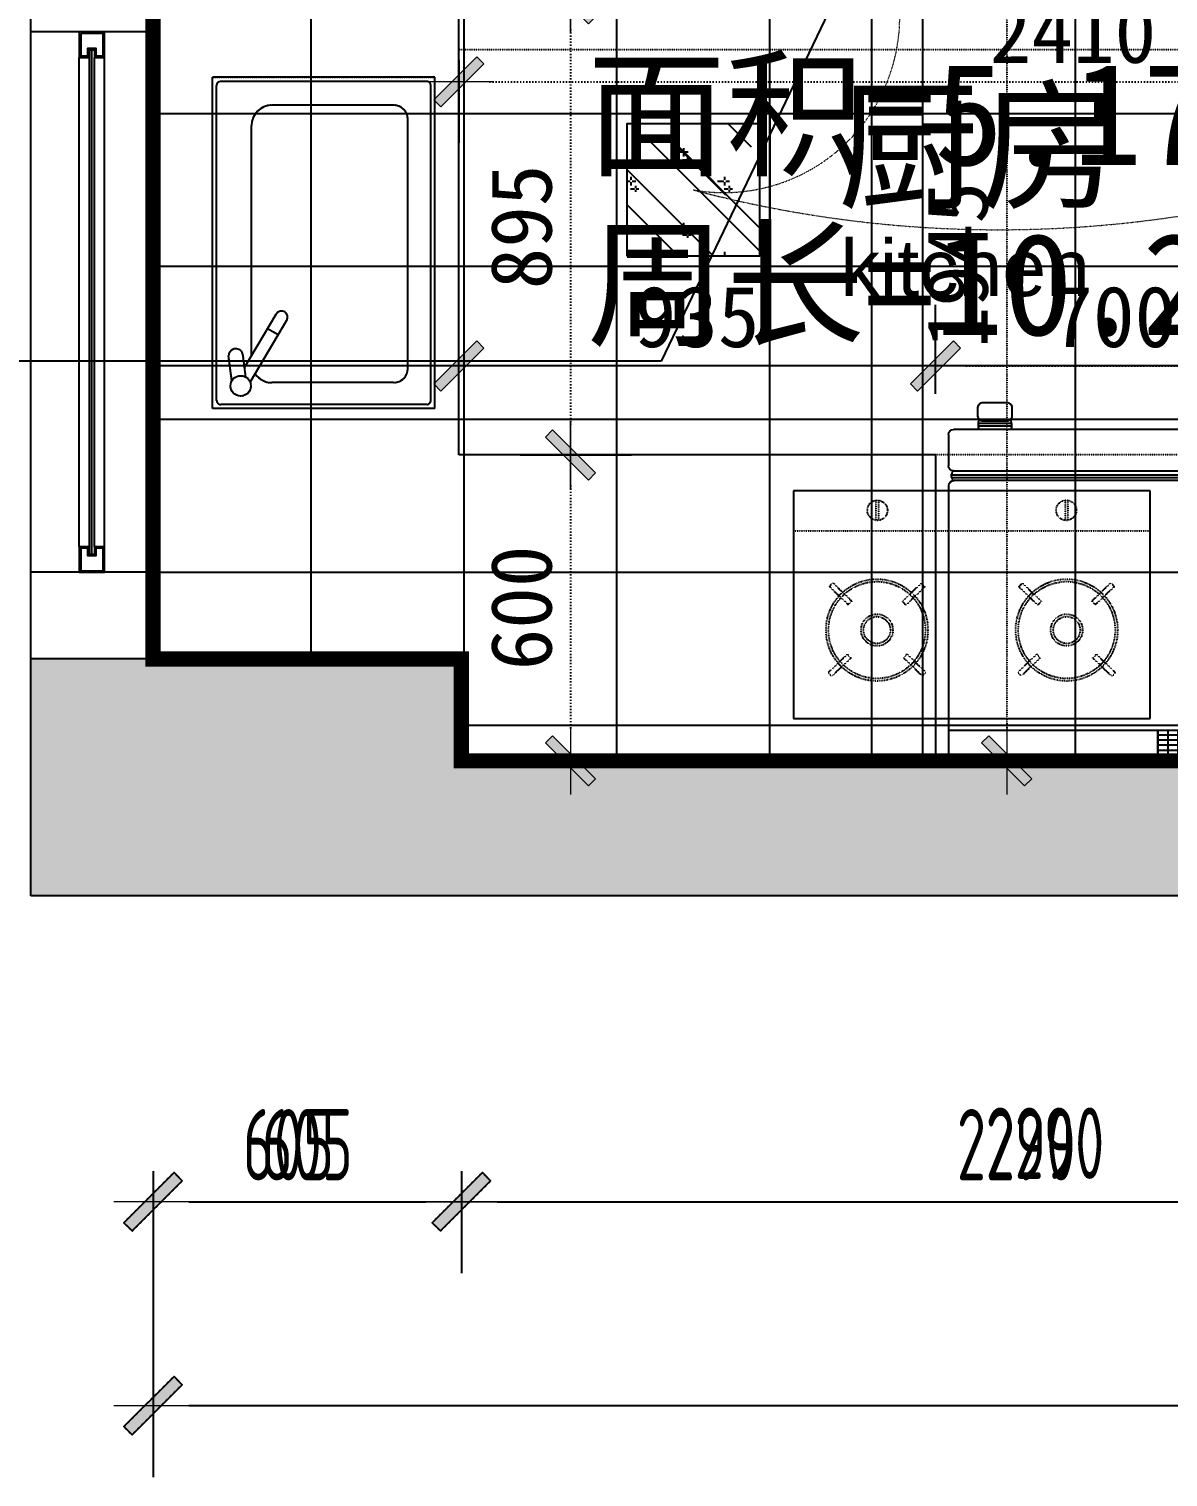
# Model space of a CAD drawing. Header units: millimetres. Extents: x -23568 to 99064, y -162914 to -58422.
# Drawn here: x 15876 to 18111, y -69076 to -66235 of the extents above; entities that cross this region are included whole.
import ezdxf
from ezdxf.enums import TextEntityAlignment as Align

# ---------------------------------------------------------------- set-up
doc = ezdxf.new("R2010")
doc.units = ezdxf.units.MM
doc.header["$LTSCALE"] = 0.01
doc.linetypes.add('ACAD_ISO03W100', pattern=[30, 12, -18])
doc.linetypes.add('HIDDEN', pattern=[9.525, 6.35, -3.175])
for name, color, linetype in [('AREA', 1, 'Continuous'), ('A家私尺寸', 8, 'Continuous'), ('FC-【地面材质】', 250, 'Continuous'), ('FF-FURN【平面家具】', 51, 'Continuous'), ('FF-Win【窗】', 60, 'Continuous'), ('IFF-Furn', 51, 'Continuous'), ('LG-【灯具】', 22, 'Continuous'), ('P13-文字说明', 51, 'Continuous'), ('RC-FIN【天花造型】', 30, 'Continuous'), ('RC-FUN【家具参考线】', 250, 'ACAD_ISO03W100'), ('WALL-【原始墙体】', 6, 'Continuous')]:
    doc.layers.add(name, color=color, linetype=linetype)
for name, color, linetype, lineweight in [('FF-Dim【平面家具尺】', 44, 'Continuous', 0), ('Q◆【 新建墙体填充】', 51, 'Continuous', 0), ('X▲【平面开关】', 31, 'Continuous', 0)]:
    doc.layers.add(name, color=color, linetype=linetype, lineweight=lineweight)
doc.styles.add('Arial', font='arial.ttf')
doc.styles.add('CCD_DIM', font='ARCHS.SHX', dxfattribs={"width": 0.7})
doc.styles.add('宋体', font='')
doc.styles.add('幼圆', font='SIMYOU.TTF')
doc.styles.add('黑体', font='simhei.ttf')
doc.styles.get('宋体').set_extended_font_data('SimSun')
doc.linetypes.add('ZIGZAG', pattern='A,0.00254,-5.08,[131,ltypeshp.shx,S=5.08,R=0,X=-5.08,Y=0],-10.16,[131,ltypeshp.shx,S=5.08,R=180,X=5.08,Y=0],-5.08', length=20.32254)
doc.dimstyles.new('尺寸标注1：60', dxfattribs={"dimscale": 60, "dimtxt": 2, "dimasz": 1, "dimexe": 2, "dimexo": 2, "dimgap": 0.6, "dimtad": 1, "dimdec": 0, "dimdsep": 46, "dimtxsty": '宋体', "dimblk": 'WS-cj', "dimcen": 1, "dimclrd": 44, "dimclre": 44, "dimclrt": 2, "dimadec": 0, "dimazin": 2, "dimtfac": 1, "dimtdec": 4, "dimtix": 1, "dimtmove": 2, "dimatfit": 3, "dimldrblk": 'CCD_Leader_Arrow', "dimfxl": 0, "dimtolj": 1, "dimarcsym": 0})
doc.dimstyles.new('知乐家-尺寸1：60', dxfattribs={"dimscale": 60, "dimtxt": 2, "dimasz": 1, "dimexe": 2, "dimexo": 2, "dimgap": 0.6, "dimtad": 1, "dimdec": 0, "dimdsep": 46, "dimtxsty": '宋体', "dimblk": 'WS-cj', "dimcen": 1, "dimclrd": 44, "dimclre": 44, "dimclrt": 2, "dimadec": 0, "dimazin": 2, "dimtfac": 1, "dimtdec": 4, "dimtix": 1, "dimtmove": 2, "dimatfit": 3, "dimldrblk": 'CCD_Leader_Arrow', "dimfxl": 0, "dimtolj": 1, "dimarcsym": 0})
doc.dimstyles.new('鹿白1：70', dxfattribs={"dimscale": 70, "dimtxt": 2, "dimasz": 1, "dimexe": 2, "dimexo": 2, "dimgap": 0.6, "dimtad": 1, "dimdec": 0, "dimrnd": 5, "dimdsep": 46, "dimtxsty": 'CCD_DIM', "dimblk": 'WS-cj', "dimcen": 1, "dimclrd": 44, "dimclre": 44, "dimclrt": 2, "dimadec": 0, "dimazin": 2, "dimtfac": 1, "dimtdec": 0, "dimtix": 1, "dimtmove": 2, "dimatfit": 3, "dimldrblk": 'CCD_Leader_Arrow', "dimfxl": 0, "dimtolj": 1, "dimarcsym": 0})

# ---------------------------------------------------------------- blocks, each defined once
blk = doc.blocks.new('8686')
at = {"layer": 'RC-FUN【家具参考线】'}
h = blk.add_hatch(color=250, dxfattribs=at)
h.dxf.hatch_style = 1
h.paths.add_polyline_path([(128934.7, -333568.4), (126429.7, -333568.4), (126429.7, -333368.4), (125584.7, -333368.4), (125584.7, -333833.4), (128934.7, -333833.4)])
at = {"layer": 'RC-FUN【家具参考线】', "color": 250}
for p, q in [((125584.7, -332138.4), (125584.7, -330743.4)), ((125824.7, -332138.4), (125824.7, -331968.4)), ((125824.7, -332138.4), (125584.7, -332138.4)), ((125584.7, -333198.4), (125584.7, -332138.4)), ((125679.7, -332138.4), (125679.7, -332188.4)), ((125729.7, -332138.4), (125679.7, -332138.4)), ((125682.7, -332141.4), (125682.7, -332185.4)), ((125726.7, -332141.4), (125682.7, -332141.4)), ((125726.7, -332185.4), (125726.7, -332141.4)), ((125729.7, -332188.4), (125729.7, -332138.4)), ((125824.7, -333198.4), (125824.7, -332138.4)), ((125696.7, -332185.4), (125696.7, -332170.4)), ((125696.7, -332170.4), (125712.7, -332170.4)), ((125712.7, -332170.4), (125712.7, -332185.4)), ((125679.7, -332188.4), (125699.7, -332188.4)), ((125679.7, -333148.4), (125679.7, -332188.4)), ((125682.7, -332185.4), (125696.7, -332185.4)), ((125699.7, -332188.4), (125699.7, -332173.4)), ((125699.7, -332173.4), (125709.7, -332173.4)), ((125699.7, -333148.4), (125699.7, -332188.4)), ((125709.7, -332173.4), (125709.7, -332188.4)), ((125709.7, -332188.4), (125729.7, -332188.4)), ((125709.7, -333148.4), (125709.7, -332188.4)), ((125712.7, -332185.4), (125726.7, -332185.4)), ((125729.7, -333148.4), (125729.7, -332188.4)), ((128034.7, -332173.4), (126424.7, -332173.4)), ((126424.7, -332968.4), (126424.7, -332173.4)), ((125941.4, -332877.4), (125941.4, -332227.6)), ((126377.8, -332227.6), (125941.4, -332227.6)), ((126377.8, -332877.4), (126377.8, -332227.6)), ((125949.4, -332861.4), (125949.4, -332243.6)), ((126361.8, -332235.6), (125957.4, -332235.6)), ((126369.8, -332861.4), (126369.8, -332243.6)), ((126296.7, -332282.2), (126057.9, -332282.2)), ((126324.7, -332798.5), (126324.7, -332310.2)), ((126017.9, -332773.8), (126017.9, -332322.2)), ((126004.3, -332796.6), (126066.5, -332692)), ((126015.2, -332825.3), (126087.1, -332704.3)), ((126069.9, -332733), (126049.3, -332720.7)), ((125979.5, -332822.7), (125972.8, -332773.8)), ((126006.9, -332815.7), (126001.3, -332774.9)), ((126296.7, -332826.5), (126057.9, -332826.5)), ((126377.8, -332877.4), (125941.4, -332877.4)), ((126361.8, -332869.4), (125957.4, -332869.4)), ((128059.7, -332968.4), (126424.7, -332968.4)), ((127243, -333057.4), (127243, -333096.7)), ((127248, -333057.3), (127248, -333096.8)), ((127614.5, -333057.3), (127614.5, -333096.8)), ((127619.5, -333057.4), (127619.5, -333096.7)), ((127081.3, -333116.9), (127781.2, -333116.9)), ((125699.7, -333148.4), (125679.7, -333148.4)), ((125679.7, -333148.4), (125679.7, -333198.4)), ((125696.7, -333151.4), (125682.7, -333151.4)), ((125682.7, -333151.4), (125682.7, -333195.4)), ((125696.7, -333166.4), (125696.7, -333151.4)), ((125712.7, -333166.4), (125696.7, -333166.4)), ((125699.7, -333163.4), (125699.7, -333148.4)), ((125709.7, -333163.4), (125699.7, -333163.4)), ((125729.7, -333148.4), (125709.7, -333148.4)), ((125709.7, -333148.4), (125709.7, -333163.4)), ((125726.7, -333151.4), (125712.7, -333151.4)), ((125712.7, -333151.4), (125712.7, -333166.4)), ((125726.7, -333195.4), (125726.7, -333151.4)), ((125729.7, -333198.4), (125729.7, -333148.4)), ((125584.7, -333833.4), (125584.7, -333198.4)), ((125824.7, -333198.4), (125584.7, -333198.4)), ((125679.7, -333198.4), (125729.7, -333198.4)), ((125682.7, -333195.4), (125726.7, -333195.4)), ((125824.7, -333368.4), (125824.7, -333198.4)), ((127158.5, -333219.1), (127195.8, -333255.1)), ((127332.3, -333219.7), (127294.9, -333255.6)), ((127530.2, -333219.7), (127567.6, -333255.6)), ((127704, -333219.1), (127666.7, -333255.1)), ((127151.5, -333226.3), (127188.7, -333262.1)), ((127339.2, -333226.9), (127302, -333262.7)), ((127523.3, -333226.9), (127560.5, -333262.7)), ((127711, -333226.3), (127673.8, -333262.1)), ((127186.9, -333359.4), (127149.6, -333395.3)), ((127303.7, -333358.8), (127341.1, -333394.7)), ((127558.8, -333358.8), (127521.4, -333394.7)), ((127675.6, -333359.4), (127712.9, -333395.3)), ((126429.7, -333368.4), (125584.7, -333368.4)), ((126429.7, -333568.4), (126429.7, -333368.4)), ((127193.8, -333366.7), (127156.5, -333402.5)), ((127297, -333366.2), (127334.2, -333401.9)), ((127565.5, -333366.2), (127528.3, -333401.9)), ((127668.7, -333366.7), (127706, -333402.5)), ((128934.7, -333568.4), (126429.7, -333568.4)), ((128934.7, -333833.4), (125584.7, -333833.4))]:
    blk.add_line(p, q, dxfattribs=at)
at = {"layer": 'RC-FUN【家具参考线】', "color": 250, "linetype": 'ZIGZAG'}
blk.add_line((125704.7, -333163.4), (125704.7, -332173.4), dxfattribs=at)
at = {"layer": 'RC-FUN【家具参考线】', "color": 250, "linetype": 'Continuous'}
for p, q in [((127781.2, -333038.6), (127081.3, -333038.6)), ((127081.3, -333038.6), (127081.3, -333485.1)), ((127781.2, -333485.1), (127781.2, -333038.6)), ((127081.3, -333485.1), (127781.2, -333485.1))]:
    blk.add_line(p, q, dxfattribs=at)
at = {"layer": 'RC-FUN【家具参考线】', "color": 250}
for centre, radius in [((125996.7, -332832.9), 20), ((127246, -333077), 19.8), ((127616.5, -333077), 19.8), ((127245.1, -333311.8), 100), ((127245.1, -333311.8), 95), ((127617.4, -333311.8), 100), ((127617.4, -333311.8), 95), ((127245.1, -333311.8), 31.3), ((127245.1, -333311.8), 26.3), ((127617.4, -333311.8), 31.3), ((127617.4, -333311.8), 26.3)]:
    blk.add_circle(centre, radius, dxfattribs=at)
for centre, radius, start, end in [((125957.4, -332243.6), 8, 90, 180), ((126361.8, -332243.6), 8, 360, 90), ((126057.9, -332322.2), 40, 90, 180), ((126296.7, -332310.2), 28, 360, 90), ((126076.8, -332698.2), 12, 329.2516, 149.2516), ((125987.1, -332774.3), 14.3, 357.8436, 177.8436), ((126057.9, -332786.5), 40, 214.3177, 270), ((126296.7, -332798.5), 28, 270, 360), ((125957.4, -332861.4), 8, 180, 270), ((126361.8, -332861.4), 8, 270, 360), ((127245.1, -333311.8), 126.7, 133.0629, 137.5869), ((127245.1, -333311.8), 126.7, 42.0499, 46.5736), ((127617.4, -333311.8), 126.7, 133.4264, 137.9501), ((127617.4, -333311.8), 126.7, 42.4131, 46.9371), ((127245.1, -333311.8), 75.1, 130.9527, 138.5864), ((127245.1, -333311.8), 75.1, 40.8007, 48.4329), ((127617.4, -333311.8), 75.1, 131.5671, 139.1993), ((127617.4, -333311.8), 75.1, 41.4136, 49.0473), ((127245.1, -333311.8), 75.1, 219.3045, 226.9367), ((127245.1, -333311.8), 75.1, 313.6762, 321.3099), ((127617.4, -333311.8), 75.1, 218.6901, 226.3238), ((127617.4, -333311.8), 75.1, 313.0633, 320.6955), ((127245.1, -333311.8), 126.7, 221.1639, 225.6876), ((127245.1, -333311.8), 126.7, 314.6756, 319.1996), ((127617.4, -333311.8), 126.7, 220.8004, 225.3244), ((127617.4, -333311.8), 126.7, 314.3124, 318.8361)]:
    blk.add_arc(centre, radius, start, end, dxfattribs=at)
blk = doc.blocks.new('WS-cj')
blk.add_hatch(color=2).paths.add_polyline_path([(0.588, 0.818), (-0.818, -0.588), (-0.588, -0.818), (0.818, 0.588)])
at = {"color": 2, "linetype": 'ByBlock', "lineweight": 0}
for p, q in [((-1.1, 0), (0, 0)), ((0, 0), (1.1, 0))]:
    blk.add_line(p, q, dxfattribs=at)
at = {"color": 2}
blk.add_lwpolyline([(0.588, 0.818), (-0.818, -0.588), (-0.588, -0.818), (0.818, 0.588)], close=True, dxfattribs=at)
blk = doc.blocks.new('*D262')
at = {"layer": 'Defpoints', "color": 0, "transparency": 16777216}
for p in [(16119.3, -68335.6), (16724.3, -68335.6), (16724.3, -68535.6)]:
    blk.add_point(p, dxfattribs=at)
at = {"layer": 'WALL-【原始墙体】', "color": 44, "lineweight": -2, "transparency": 16777216}
for p, q in [((16119.3, -68475.6), (16119.3, -68675.6)), ((16724.3, -68475.6), (16724.3, -68675.6)), ((16189.3, -68535.6), (16654.3, -68535.6))]:
    blk.add_line(p, q, dxfattribs=at)
at = {"layer": 'WALL-【原始墙体】', "color": 44, "lineweight": -2, "transparency": 16777216, "xscale": 70, "yscale": 70, "zscale": 70, "rotation": 180}
blk.add_blockref('WS-cj', (16119.3, -68535.6), dxfattribs=at)
at = {"layer": 'WALL-【原始墙体】', "color": 44, "lineweight": -2, "transparency": 16777216, "xscale": 70, "yscale": 70, "zscale": 70}
blk.add_blockref('WS-cj', (16724.3, -68535.6), dxfattribs=at)
at = {"layer": 'WALL-【原始墙体】', "color": 2, "transparency": 16777216, "insert": (16421.8, -68423.6), "char_height": 140, "attachment_point": 5, "style": 'CCD_DIM'}
blk.add_mtext('\\A1;605', dxfattribs=at)
blk = doc.blocks.new('CCD_Leader_Arrow')
at = {"color": 50, "linetype": 'ByBlock'}
blk.add_line((0, 0), (-1, 0), dxfattribs=at)
for points in [[(-0.859, 0.668), (-0.597, 0.852), (-0.24, 0), (0, 0)], [(-0.859, -0.668), (-0.597, -0.852), (-0.24, 0), (0, 0)]]:
    blk.add_solid(points, dxfattribs=at)
blk = doc.blocks.new('*D263')
at = {"layer": 'Defpoints', "color": 0, "transparency": 16777216}
for p in [(16724.3, -68335.6), (19014.3, -68335.6), (19014.3, -68535.6)]:
    blk.add_point(p, dxfattribs=at)
at = {"layer": 'WALL-【原始墙体】', "color": 44, "lineweight": -2, "transparency": 16777216}
for p, q in [((16724.3, -68475.6), (16724.3, -68675.6)), ((19014.3, -68475.6), (19014.3, -68675.6)), ((16794.3, -68535.6), (18944.3, -68535.6))]:
    blk.add_line(p, q, dxfattribs=at)
at = {"layer": 'WALL-【原始墙体】', "color": 44, "lineweight": -2, "transparency": 16777216, "xscale": 70, "yscale": 70, "zscale": 70, "rotation": 180}
blk.add_blockref('WS-cj', (16724.3, -68535.6), dxfattribs=at)
at = {"layer": 'WALL-【原始墙体】', "color": 44, "lineweight": -2, "transparency": 16777216, "xscale": 70, "yscale": 70, "zscale": 70}
blk.add_blockref('WS-cj', (19014.3, -68535.6), dxfattribs=at)
at = {"layer": 'WALL-【原始墙体】', "color": 2, "transparency": 16777216, "insert": (17869.3, -68420.7), "char_height": 140, "attachment_point": 5, "style": 'CCD_DIM'}
blk.add_mtext('\\A1;2290', dxfattribs=at)
blk = doc.blocks.new('*D267')
at = {"layer": 'Defpoints', "color": 0, "transparency": 16777216}
for p in [(16119.3, -68335.6), (28539.3, -68335.6), (16119.3, -68935.6)]:
    blk.add_point(p, dxfattribs=at)
at = {"layer": 'WALL-【原始墙体】', "color": 44, "lineweight": -2, "transparency": 16777216}
for p, q in [((16119.3, -68585.6), (16119.3, -69075.6)), ((28539.3, -68585.6), (28539.3, -69075.6)), ((28469.3, -68935.6), (16189.3, -68935.6))]:
    blk.add_line(p, q, dxfattribs=at)
at = {"layer": 'WALL-【原始墙体】', "color": 44, "lineweight": -2, "transparency": 16777216, "xscale": 70, "yscale": 70, "zscale": 70, "rotation": 180}
blk.add_blockref('WS-cj', (16119.3, -68935.6), dxfattribs=at)
at = {"layer": 'WALL-【原始墙体】', "color": 44, "lineweight": -2, "transparency": 16777216, "xscale": 70, "yscale": 70, "zscale": 70}
blk.add_blockref('WS-cj', (28539.3, -68935.6), dxfattribs=at)
at = {"layer": 'WALL-【原始墙体】', "color": 2, "transparency": 16777216, "insert": (22329.3, -68817.8), "char_height": 140, "attachment_point": 5, "style": 'CCD_DIM'}
blk.add_mtext('\\A1;12420', dxfattribs=at)
blk = doc.blocks.new('*U170')
at = {"color": 250, "linetype": 'ZIGZAG'}
blk.add_line((25, 414.8), (25, -575.2), dxfattribs=at)
at = {"layer": 'FF-Win【窗】', "color": 136}
for p, q in [((0, 399.8), (0, -560.2)), ((50, 399.8), (50, -560.2))]:
    blk.add_line(p, q, dxfattribs=at)
at = {"layer": 'FF-Win【窗】'}
for p, q in [((20, 399.8), (20, -560.2)), ((30, 399.8), (30, -560.2))]:
    blk.add_line(p, q, dxfattribs=at)
for points in [[(0, 449.8), (0, 399.8), (20, 399.8), (20, 414.8), (30, 414.8), (30, 399.8), (50, 399.8), (50, 449.8)], [(50, -610.2), (50, -560.2), (30, -560.2), (30, -575.2), (20, -575.2), (20, -560.2), (0, -560.2), (0, -610.2)]]:
    blk.add_lwpolyline(points, close=True, dxfattribs=at)
at = {"layer": 'FF-Win【窗】', "color": 136}
for points in [[(3, 446.8), (3, 402.8), (17, 402.8), (17, 417.8), (33, 417.8), (33, 402.8), (47, 402.8), (47, 446.8)], [(47, -607.2), (47, -563.2), (33, -563.2), (33, -578.2), (17, -578.2), (17, -563.2), (3, -563.2), (3, -607.2)]]:
    blk.add_lwpolyline(points, close=True, dxfattribs=at)
blk = doc.blocks.new('鹿白_06099380')
for p, q in [((-218.2, -688.8), (-218.2, -39)), ((218.2, -39), (-218.2, -39)), ((218.2, -688.8), (218.2, -39)), ((218.2, -688.8), (-218.2, -688.8))]:
    blk.add_line(p, q)
at = {"color": 250}
for p, q in [((-210.2, -672.8), (-210.2, -55)), ((202.2, -47), (-202.2, -47)), ((210.2, -672.8), (210.2, -55)), ((202.2, -680.8), (-202.2, -680.8))]:
    blk.add_line(p, q, dxfattribs=at)
at = {"color": 8}
for p, q in [((137.1, -93.7), (-101.7, -93.7)), ((-141.7, -585.2), (-141.7, -133.7)), ((165.1, -609.9), (165.1, -121.7)), ((-155.3, -608.1), (-93.1, -503.5)), ((-144.5, -636.7), (-72.5, -515.7)), ((-89.7, -544.4), (-110.3, -532.1)), ((-180.1, -634.1), (-186.8, -585.2)), ((-152.7, -627.2), (-158.3, -586.3)), ((137.1, -637.9), (-101.7, -637.9))]:
    blk.add_line(p, q, dxfattribs=at)
blk.add_circle((-163, -644.3), 20, dxfattribs=at)
at = {"color": 250}
for centre, start, end in [((-202.2, -55), 90, 180), ((202.2, -55), 0, 90), ((-202.2, -672.8), 180, 270), ((202.2, -672.8), 270, 0)]:
    blk.add_arc(centre, 8, start, end, dxfattribs=at)
at = {"color": 8}
for centre, radius, start, end in [((-101.7, -133.7), 40, 90, 180), ((137.1, -121.7), 28, 0, 90), ((-82.8, -509.6), 12, 329.2516, 149.2516), ((-172.5, -585.8), 14.3, 357.8436, 177.8436), ((-101.7, -597.9), 40, 214.3177, 270), ((137.1, -609.9), 28, 270, 0)]:
    blk.add_arc(centre, radius, start, end, dxfattribs=at)
blk = doc.blocks.new('快定义05162222')
h = blk.add_hatch()
h.set_pattern_fill('_USER', color=251, scale=10, angle=90, style=0, pattern_type=0)
h.set_pattern_definition([(90, (60.002, 590.956), (-10, 2e-07), [])])
h.paths.add_polyline_path([(0, 591), (0, 411), (60, 411), (60, 591)])
h = blk.add_hatch()
h.set_pattern_fill('_USER', color=251, scale=20, angle=180, style=0, pattern_type=0)
h.set_pattern_definition([(180, (60.002, 590.956), (-3e-07, -20), [])])
h.paths.add_polyline_path([(0, 591), (0, 411), (60, 411), (60, 591)])
for p, q in [((0, 10.5), (0, 641)), ((10, 651), (540, 651)), ((60, 1), (60, 651)), ((550, 641), (550, 11)), ((60, 591), (0, 591)), ((60, 411), (0, 411)), ((0, 11), (0, 47)), ((10, 1), (540, 1))]:
    blk.add_line(p, q)
at = {"color": 250}
for p, q in [((556, 6.6), (556, 644.3)), ((561, 6.2), (561, 644.7)), ((657.5, 60), (657.5, 122.5)), ((662.5, 60), (662.5, 122.5))]:
    blk.add_line(p, q, dxfattribs=at)
at = {"color": 136}
for p, q in [((569, 10), (569, 641)), ((578.9, 651), (639.9, 651)), ((650, 640.9), (650, 10)), ((640, 0), (579, 0)), ((640, 0), (579, 0))]:
    blk.add_line(p, q, dxfattribs=at)
at = {"color": 250}
blk.add_lwpolyline([(703, 68), (703, 114.5, 0.414214), (693, 124.5), (676.5, 124.5, 0.414214), (666.5, 114.5), (666.5, 68, 0.414214), (676.5, 58), (693, 58, 0.414214)], format="xyb", close=True, dxfattribs=at)
for centre, radius, start, end in [((10, 641), 10, 90, 180), ((540, 641), 10, 360, 90), ((9.8, 10.7), 9.79, 178.7686, 271.2314), ((540, 11), 10, 270, 360)]:
    blk.add_arc(centre, radius, start, end)
for centre, radius, start, end in [((559.5, 631.1), 13.7, 45.9951, 134.0049), ((658.8, 96.4), 27.4, 67.0604, 108.6544), ((658.8, 86.1), 27.4, 251.3456, 292.9396), ((559.5, 19.8), 13.7, 225.728, 314.272)]:
    blk.add_arc(centre, radius, start, end, dxfattribs=at)
at = {"color": 136}
for centre, start, end in [((579, 641), 90, 180), ((639.9, 641), 360, 90), ((579, 10), 180, 270), ((640, 10), 270, 360)]:
    blk.add_arc(centre, 10, start, end, dxfattribs=at)
blk = doc.blocks.new('*D312')
at = {"layer": 'Defpoints', "color": 0, "transparency": 16777216}
for p in [(18014.3, -65725.6), (17794.2, -67670.6), (18014.3, -67670.6)]:
    blk.add_point(p, dxfattribs=at)
at = {"layer": 'Q◆【 新建墙体填充】', "color": 44, "lineweight": -2, "transparency": 16777216}
for p, q in [((17894.3, -65725.6), (17674.2, -65725.6)), ((17894.3, -67670.6), (17674.2, -67670.6))]:
    blk.add_line(p, q, dxfattribs=at)
at = {"layer": 'Q◆【 新建墙体填充】', "color": 44, "linetype": 'ACAD_ISO03W100', "lineweight": -2, "transparency": 16777216}
blk.add_line((17794.2, -65785.6), (17794.2, -67610.6), dxfattribs=at)
at = {"layer": 'Q◆【 新建墙体填充】', "color": 44, "lineweight": -2, "transparency": 16777216, "xscale": 60, "yscale": 60, "zscale": 60}
for p, rotation in [((17794.2, -65725.6), 90), ((17794.2, -67670.6), 270)]:
    blk.add_blockref('WS-cj', p, dxfattribs=dict(at, rotation=rotation))
at = {"layer": 'Q◆【 新建墙体填充】', "color": 2, "transparency": 16777216, "insert": (17698.2, -66698.1), "char_height": 120, "attachment_point": 5, "rotation": 90, "style": '宋体'}
blk.add_mtext('\\A1;1945', dxfattribs=at)
blk = doc.blocks.new('快定义04049270')
h = blk.add_hatch()
h.set_pattern_fill('AR-RROOF', color=250, scale=5.990295, angle=45, double=1)
h.set_pattern_definition([(45, (-45042.7, 216572.76), (129.10652, 344.28405), [2282.3024, -304.307, 760.7675, -152.1535]), (45, (-44953.4, 216769.65), (-250.68182, 35.5043), [456.4605, -50.21065, 912.92095, -114.1151]), (45, (-45080.35, 216718), (487.37711, 631.546054), [1217.22793, -213.0149, 608.61397, -152.1535])])
h.paths.add_polyline_path([(280, 280), (20, 280), (20, 152.8, -0.043804), (40.7, 116.5, -0.230648), (32.4, 20), (280, 20)])
h = blk.add_hatch()
h.set_pattern_fill('镜面闪光', color=250, scale=73.539105, style=0, double=1, pattern_type=2)
h.set_pattern_definition([(90, (-44936.94, 216725.96), (-147.07821, 9e-15), [5.25279, -178.59497]), (90, (-44936.94, 216714.58), (-147.07821, 9e-15), [7.87919, -175.96857]), (0, (-44934.84, 216724.21), (0, 183.84776), [4.20223, -142.87597]), (0, (-44942.54, 216724.21), (0, 183.84776), [4.20223, -142.87597]), (90, (-44951.65, 216718.09), (-147.07821, 9e-15), [7.00372, -176.84404]), (90, (-44951.65, 216701.45), (-147.07821, 9e-15), [12.25652, -171.59124]), (0, (-44949.55, 216715.46), (0, 183.84776), [6.30335, -140.77486]), (0, (-44960.05, 216715.46), (0, 183.84776), [5.60298, -141.47523]), (90, (-44993.67, 216644.55), (-147.07821, 9e-15), [5.25279, -178.59497]), (90, (-44993.67, 216633.16), (-147.07821, 9e-15), [8.75466, -175.0931]), (0, (-44992.27, 216642.8), (0, 183.84776), [4.90261, -142.1756]), (0, (-44999.27, 216642.8), (0, 183.84776), [4.20223, -142.87597]), (90, (-45009.08, 216636.67), (-147.07821, 9e-15), [7.00372, -176.84404]), (90, (-45009.08, 216620.03), (-147.07821, 9e-15), [12.25652, -171.59124]), (0, (-45006.28, 216634.92), (0, 183.84776), [6.30335, -140.77486]), (0, (-45016.78, 216634.92), (0, 183.84776), [5.60298, -141.47523])])
h.paths.add_polyline_path([(280, 280), (20, 280), (20, 152.8, -0.043804), (40.7, 116.5, -0.230648), (32.4, 20), (280, 20)])
at = {"color": 1}
blk.add_lwpolyline([(280, 20), (20, 20), (20, 280), (280, 280)], close=True, dxfattribs=at)
at = {"layer": 'LG-【灯具】', "color": 30}
blk.add_lwpolyline([(300, 0), (0, 0), (0, 300), (300, 300)], close=True, dxfattribs=at)
blk = doc.blocks.new('FFF')
at = {"layer": 'RC-FUN【家具参考线】'}
for points in [[(125783.6, -342221.5), (125882, -342123.1), (125865.9, -342107), (125767.5, -342205.4)], [(126470.9, -342107), (126372.5, -342205.4), (126388.6, -342221.5), (126487, -342123.1)], [(126388.6, -342221.5), (126487, -342123.1), (126470.9, -342107), (126372.5, -342205.4)], [(125783.6, -342621.5), (125882, -342523.1), (125865.9, -342507), (125767.5, -342605.4)]]:
    blk.add_hatch(color=250, dxfattribs=at).paths.add_polyline_path(points)
at = {"layer": 'RC-FUN【家具参考线】', "color": 250}
for p, q in [((125824.7, -342104.3), (125824.7, -342304.3)), ((126429.7, -342104.3), (126429.7, -342304.3)), ((126429.7, -342104.3), (126429.7, -342304.3)), ((125894.7, -342164.3), (126359.7, -342164.3)), ((126499.7, -342164.3), (128649.7, -342164.3)), ((125824.7, -342214.3), (125824.7, -342704.3)), ((138174.7, -342564.3), (125894.7, -342564.3))]:
    blk.add_line(p, q, dxfattribs=at)
at = {"layer": 'RC-FUN【家具参考线】', "color": 250, "linetype": 'ByBlock', "lineweight": 0}
for p, q in [((125824.7, -342164.3), (125747.7, -342164.3)), ((125901.7, -342164.3), (125824.7, -342164.3)), ((126352.7, -342164.3), (126429.7, -342164.3)), ((126429.7, -342164.3), (126352.7, -342164.3)), ((126429.7, -342164.3), (126506.7, -342164.3)), ((126506.7, -342164.3), (126429.7, -342164.3)), ((125824.7, -342564.3), (125747.7, -342564.3)), ((125901.7, -342564.3), (125824.7, -342564.3))]:
    blk.add_line(p, q, dxfattribs=at)
at = {"layer": 'RC-FUN【家具参考线】', "color": 250}
for points in [[(125783.6, -342221.5), (125882, -342123.1), (125865.9, -342107), (125767.5, -342205.4)], [(126470.9, -342107), (126372.5, -342205.4), (126388.6, -342221.5), (126487, -342123.1)], [(126388.6, -342221.5), (126487, -342123.1), (126470.9, -342107), (126372.5, -342205.4)], [(125783.6, -342621.5), (125882, -342523.1), (125865.9, -342507), (125767.5, -342605.4)]]:
    blk.add_lwpolyline(points, close=True, dxfattribs=at)
at = {"layer": 'RC-FUN【家具参考线】', "color": 250, "style": 'CCD_DIM', "width": 0.7}
for s, p in [('605', (126001.2, -342122.3)), ('2290', (127402, -342122.3))]:
    blk.add_text(s, height=140, dxfattribs=at).set_placement(p)
blk = doc.blocks.new('A$C798375EF')
at = {"layer": 'P13-文字说明', "color": 51, "style": '幼圆'}
blk.add_text('厨房', height=135.84, dxfattribs=at).set_placement((200.9, 153.7), align=Align.CENTER)
at = {"layer": 'P13-文字说明', "color": 1, "style": 'Arial'}
blk.add_text('kitchen', height=73.73, dxfattribs=at).set_placement((19.2, 25.2))
blk = doc.blocks.new('*U204')
at = {"layer": 'A家私尺寸', "color": 7}
blk.add_blockref('A$C798375EF', (168.9, 4.6), dxfattribs=at)
blk = doc.blocks.new('*D448')
at = {"layer": 'Defpoints', "color": 0, "ltscale": 20, "transparency": 16777216}
for p in [(16719.3, -66175.6), (19129.3, -66175.6), (19129.3, -66338.3)]:
    blk.add_point(p, dxfattribs=at)
at = {"layer": 'FF-Dim【平面家具尺】', "color": 44, "lineweight": -2, "ltscale": 20, "transparency": 16777216}
for p, q in [((16719.3, -66295.6), (16719.3, -66458.3)), ((19129.3, -66295.6), (19129.3, -66458.3))]:
    blk.add_line(p, q, dxfattribs=at)
at = {"layer": 'FF-Dim【平面家具尺】', "color": 44, "linetype": 'ACAD_ISO03W100', "lineweight": -2, "ltscale": 20, "transparency": 16777216}
blk.add_line((16779.3, -66338.3), (19069.3, -66338.3), dxfattribs=at)
at = {"layer": 'FF-Dim【平面家具尺】', "color": 44, "lineweight": -2, "ltscale": 20, "transparency": 16777216, "xscale": 60, "yscale": 60, "zscale": 60, "rotation": 180}
blk.add_blockref('WS-cj', (16719.3, -66338.3), dxfattribs=at)
at = {"layer": 'FF-Dim【平面家具尺】', "color": 44, "lineweight": -2, "ltscale": 20, "transparency": 16777216, "xscale": 60, "yscale": 60, "zscale": 60}
blk.add_blockref('WS-cj', (19129.3, -66338.3), dxfattribs=at)
at = {"layer": 'FF-Dim【平面家具尺】', "color": 2, "ltscale": 20, "transparency": 16777216, "insert": (17924.3, -66242.3), "char_height": 120, "attachment_point": 5, "style": '宋体'}
blk.add_mtext('\\A1;2410', dxfattribs=at)
blk = doc.blocks.new('*D449')
at = {"layer": 'Defpoints', "color": 0, "ltscale": 20, "transparency": 16777216}
for p in [(18354.3, -66896), (17654.3, -67070.6), (18354.3, -67070.6)]:
    blk.add_point(p, dxfattribs=at)
at = {"layer": 'FF-Dim【平面家具尺】', "color": 44, "lineweight": -2, "ltscale": 20, "transparency": 16777216}
for p, q in [((17654.3, -66950.6), (17654.3, -66776)), ((18354.3, -66950.6), (18354.3, -66776))]:
    blk.add_line(p, q, dxfattribs=at)
at = {"layer": 'FF-Dim【平面家具尺】', "color": 44, "linetype": 'ACAD_ISO03W100', "lineweight": -2, "ltscale": 20, "transparency": 16777216}
blk.add_line((17714.3, -66896), (18294.3, -66896), dxfattribs=at)
at = {"layer": 'FF-Dim【平面家具尺】', "color": 44, "lineweight": -2, "ltscale": 20, "transparency": 16777216, "xscale": 60, "yscale": 60, "zscale": 60, "rotation": 180}
blk.add_blockref('WS-cj', (17654.3, -66896), dxfattribs=at)
at = {"layer": 'FF-Dim【平面家具尺】', "color": 44, "lineweight": -2, "ltscale": 20, "transparency": 16777216, "xscale": 60, "yscale": 60, "zscale": 60}
blk.add_blockref('WS-cj', (18354.3, -66896), dxfattribs=at)
at = {"layer": 'FF-Dim【平面家具尺】', "color": 2, "ltscale": 20, "transparency": 16777216, "insert": (18004.3, -66800), "char_height": 120, "attachment_point": 5, "style": '宋体'}
blk.add_mtext('\\A1;700', dxfattribs=at)
blk = doc.blocks.new('*D450')
at = {"layer": 'Defpoints', "color": 0, "ltscale": 20, "transparency": 16777216}
for p in [(16719.3, -66896), (16719.3, -67070.6), (17654.3, -67070.6)]:
    blk.add_point(p, dxfattribs=at)
at = {"layer": 'FF-Dim【平面家具尺】', "color": 44, "lineweight": -2, "ltscale": 20, "transparency": 16777216}
for p, q in [((16719.3, -66950.6), (16719.3, -66776)), ((17654.3, -66950.6), (17654.3, -66776))]:
    blk.add_line(p, q, dxfattribs=at)
at = {"layer": 'FF-Dim【平面家具尺】', "color": 44, "linetype": 'ACAD_ISO03W100', "lineweight": -2, "ltscale": 20, "transparency": 16777216}
blk.add_line((17594.3, -66896), (16779.3, -66896), dxfattribs=at)
at = {"layer": 'FF-Dim【平面家具尺】', "color": 44, "lineweight": -2, "ltscale": 20, "transparency": 16777216, "xscale": 60, "yscale": 60, "zscale": 60, "rotation": 180}
blk.add_blockref('WS-cj', (16719.3, -66896), dxfattribs=at)
at = {"layer": 'FF-Dim【平面家具尺】', "color": 44, "lineweight": -2, "ltscale": 20, "transparency": 16777216, "xscale": 60, "yscale": 60, "zscale": 60}
blk.add_blockref('WS-cj', (17654.3, -66896), dxfattribs=at)
at = {"layer": 'FF-Dim【平面家具尺】', "color": 2, "ltscale": 20, "transparency": 16777216, "insert": (17186.8, -66800), "char_height": 120, "attachment_point": 5, "style": '宋体'}
blk.add_mtext('\\A1;935', dxfattribs=at)
blk = doc.blocks.new('*D451')
at = {"layer": 'Defpoints', "color": 0, "ltscale": 20, "transparency": 16777216}
for p in [(16719.3, -66175.6), (16719.3, -67070.6), (16938.3, -67070.6)]:
    blk.add_point(p, dxfattribs=at)
at = {"layer": 'FF-Dim【平面家具尺】', "color": 44, "lineweight": -2, "ltscale": 20, "transparency": 16777216}
for p, q in [((16839.3, -66175.6), (17058.3, -66175.6)), ((16839.3, -67070.6), (17058.3, -67070.6))]:
    blk.add_line(p, q, dxfattribs=at)
at = {"layer": 'FF-Dim【平面家具尺】', "color": 44, "linetype": 'ACAD_ISO03W100', "lineweight": -2, "ltscale": 20, "transparency": 16777216}
blk.add_line((16938.3, -66235.6), (16938.3, -67010.6), dxfattribs=at)
at = {"layer": 'FF-Dim【平面家具尺】', "color": 44, "lineweight": -2, "ltscale": 20, "transparency": 16777216, "xscale": 60, "yscale": 60, "zscale": 60}
for p, rotation in [((16938.3, -66175.6), 90), ((16938.3, -67070.6), 270)]:
    blk.add_blockref('WS-cj', p, dxfattribs=dict(at, rotation=rotation))
at = {"layer": 'FF-Dim【平面家具尺】', "color": 2, "ltscale": 20, "transparency": 16777216, "insert": (16842.3, -66623.1), "char_height": 120, "attachment_point": 5, "rotation": 90, "style": '宋体'}
blk.add_mtext('\\A1;895', dxfattribs=at)
blk = doc.blocks.new('*D452')
at = {"layer": 'Defpoints', "color": 0, "ltscale": 20, "transparency": 16777216}
for p in [(16938.3, -65725.6), (17334.1, -65725.6), (17334.1, -66175.6)]:
    blk.add_point(p, dxfattribs=at)
at = {"layer": 'FF-Dim【平面家具尺】', "color": 44, "lineweight": -2, "ltscale": 20, "transparency": 16777216}
for p, q in [((17214.1, -65725.6), (16818.3, -65725.6)), ((17214.1, -66175.6), (16818.3, -66175.6))]:
    blk.add_line(p, q, dxfattribs=at)
at = {"layer": 'FF-Dim【平面家具尺】', "color": 44, "linetype": 'ACAD_ISO03W100', "lineweight": -2, "ltscale": 20, "transparency": 16777216}
blk.add_line((16938.3, -66115.6), (16938.3, -65785.6), dxfattribs=at)
at = {"layer": 'FF-Dim【平面家具尺】', "color": 44, "lineweight": -2, "ltscale": 20, "transparency": 16777216, "xscale": 60, "yscale": 60, "zscale": 60}
for p, rotation in [((16938.3, -65725.6), 90), ((16938.3, -66175.6), 270)]:
    blk.add_blockref('WS-cj', p, dxfattribs=dict(at, rotation=rotation))
at = {"layer": 'FF-Dim【平面家具尺】', "color": 2, "ltscale": 20, "transparency": 16777216, "insert": (16842.3, -65950.6), "char_height": 120, "attachment_point": 5, "rotation": 90, "style": '宋体'}
blk.add_mtext('\\A1;450', dxfattribs=at)
blk = doc.blocks.new('*D455')
at = {"layer": 'Defpoints', "color": 0, "ltscale": 20, "transparency": 16777216}
for p in [(17443, -67070.6), (16938.3, -67670.6), (17443, -67670.6)]:
    blk.add_point(p, dxfattribs=at)
at = {"layer": 'FF-Dim【平面家具尺】', "color": 44, "lineweight": -2, "ltscale": 20, "transparency": 16777216}
for p, q in [((17298.3, -67070.6), (16818.3, -67070.6)), ((17298.3, -67670.6), (16818.3, -67670.6))]:
    blk.add_line(p, q, dxfattribs=at)
at = {"layer": 'FF-Dim【平面家具尺】', "color": 44, "linetype": 'ACAD_ISO03W100', "lineweight": -2, "ltscale": 20, "transparency": 16777216}
blk.add_line((16938.3, -67130.6), (16938.3, -67610.6), dxfattribs=at)
at = {"layer": 'FF-Dim【平面家具尺】', "color": 44, "lineweight": -2, "ltscale": 20, "transparency": 16777216, "xscale": 60, "yscale": 60, "zscale": 60}
for p, rotation in [((16938.3, -67070.6), 90), ((16938.3, -67670.6), 270)]:
    blk.add_blockref('WS-cj', p, dxfattribs=dict(at, rotation=rotation))
at = {"layer": 'FF-Dim【平面家具尺】', "color": 2, "ltscale": 20, "transparency": 16777216, "insert": (16842.3, -67370.6), "char_height": 120, "attachment_point": 5, "rotation": 90, "style": '宋体'}
blk.add_mtext('\\A1;600', dxfattribs=at)

msp = doc.modelspace()

# ---------------------------------------------------------------- hatches: boundary and pattern name
at = {"layer": 'FC-【地面材质】'}
h = msp.add_hatch(dxfattribs=at)
h.set_pattern_fill('_USER', color=8, scale=800, double=1, pattern_type=0)
h.set_pattern_definition([(0, (22329.3, -67695.6), (0, 800), []), (90, (22329.3, -67695.6), (-800, 5e-14), [])])
h.paths.add_polyline_path([(22329.3, -61320.6), (21764.3, -61320.6), (19709.3, -61320.6), (19229.3, -61320.6), (19229.3, -64015.6), (19229.3, -64065.6), (19129.3, -64065.6), (19129.3, -62995.6), (19014.3, -62995.6), (19014.3, -60765.6), (18814.3, -60765.6), (16329.3, -60765.6), (16124.3, -60765.6), (16124.3, -63960.6), (16124.3, -64075.6), (17124.3, -64075.6), (17124.3, -63475.6), (18124.3, -63475.6), (18124.3, -64175.6), (18024.3, -64175.6), (18024.3, -63575.6), (17224.3, -63575.6), (17224.3, -64075.6), (17224.3, -64175.6), (17224.3, -65475.6), (18014.3, -65475.6), (19129.3, -65475.6), (19129.3, -64915.6), (19229.3, -64915.6), (19229.3, -65025.6), (19229.3, -65605.6), (19229.3, -65725.6), (19229.3, -66275.6), (19129.3, -66275.6), (19129.3, -65575.6), (18014.3, -65575.6), (18014.3, -65725.6), (17564.3, -65725.6), (16724.3, -65725.6), (16724.3, -65875.6), (16724.3, -66070.6), (16119.3, -66070.6), (16119.3, -66240.6), (16119.3, -67300.6), (16119.3, -67470.6), (16724.3, -67470.6), (16724.3, -67670.6), (18354.3, -67670.6), (18354.3, -67000.6), (19014.3, -67000.6), (19229.3, -67000.6), (19229.3, -67695.6), (19699.3, -67695.6), (21069.3, -67695.6), (22149.3, -67695.6), (22329.3, -67695.6), (22329.3, -65290.6), (27489.3, -65290.6), (27489.3, -63800.6), (26844.3, -63800.6), (26689.3, -63800.6), (26689.3, -64250.6), (26539.3, -64250.6), (26539.3, -64130.6), (26589.3, -64130.6), (26589.3, -63560.6), (26844.3, -63560.6), (27784.3, -63560.6), (27784.3, -61285.6), (27664.3, -61285.6), (25639.3, -61285.6), (25639.3, -61385.6), (25639.3, -62830.6), (25139.3, -62830.6), (25139.3, -64130.6), (25689.3, -64130.6), (25689.3, -64250.6), (24989.3, -64250.6), (24989.3, -64130.6), (25039.3, -64130.6), (25039.3, -62730.6), (25539.3, -62730.6), (25539.3, -61385.6), (25039.3, -61385.6), (25039.3, -61285.6), (24719.3, -61285.6), (22544.3, -61285.6), (22544.3, -63550.6), (24089.3, -63550.6), (24089.3, -64130.6), (24139.3, -64130.6), (24139.3, -64250.6), (23989.3, -64250.6), (23989.3, -63650.6), (22429.3, -63650.6), (22429.3, -64250.6), (22329.3, -64250.6)])
at = {"layer": 'RC-FIN【天花造型】'}
h = msp.add_hatch(dxfattribs=at)
h.set_pattern_fill('_USER', color=8, scale=300, double=1, pattern_type=0)
h.set_pattern_definition([(0, (19129.27, -67000.6), (0, 300), []), (90, (19129.27, -67000.6), (-300, 2e-14), [])])
h.paths.add_polyline_path([(18354.3, -67000.6), (19129.3, -67000.6), (19129.3, -66275.6), (19129.3, -65575.6), (18014.3, -65575.6), (18014.3, -65725.6), (16724.3, -65725.6), (16724.3, -66070.6), (16119.3, -66070.6), (16119.3, -67470.6), (16724.3, -67470.6), (16724.3, -67670.6), (18354.3, -67670.6)])
at = {"layer": 'WALL-【原始墙体】'}
h = msp.add_hatch(color=8, dxfattribs=at)
h.dxf.hatch_style = 1
h.paths.add_polyline_path([(19229.3, -67670.6), (16724.3, -67670.6), (16724.3, -67470.6), (15879.3, -67470.6), (15879.3, -67935.6), (19229.3, -67935.6)])

# ---------------------------------------------------------------- linework, layer by layer
at = {"layer": 'AREA', "linetype": 'HIDDEN', "ltscale": 18, "const_width": 30}
msp.add_lwpolyline([(19129.3, -66275.6), (19129.3, -65575.6), (18014.3, -65575.6), (18014.3, -65725.6), (17564.3, -65725.6), (16724.3, -65725.6), (16724.3, -65875.6), (16724.3, -66070.6), (16119.3, -66070.6), (16119.3, -66240.6), (16119.3, -67300.6), (16119.3, -67470.6), (16724.3, -67470.6), (16724.3, -67670.6), (18354.3, -67670.6), (18354.3, -67000.6), (19014.3, -67000.6), (19121.8, -67000.6)], close=True, dxfattribs=at)
at = {"layer": 'FF-FURN【平面家具】', "color": 51}
for p, q in [((16719.3, -67070.6), (16719.3, -66175.6)), ((17654.3, -67070.6), (16719.3, -67070.6)), ((17654.3, -67070.6), (17654.3, -67670.6))]:
    msp.add_line(p, q, dxfattribs=at)
at = {"layer": 'RC-FIN【天花造型】'}
msp.add_lwpolyline([(19129.3, -66275.6), (19129.3, -65575.6), (18014.3, -65575.6), (18014.3, -65725.6), (16724.3, -65725.6), (16724.3, -66070.6), (16119.3, -66070.6), (16119.3, -67470.6), (16724.3, -67470.6), (16724.3, -67670.6), (18354.3, -67670.6), (18354.3, -67000.6), (19129.3, -67000.6), (19129.3, -66275.6)], dxfattribs=at)
at = {"layer": 'WALL-【原始墙体】'}
for p, q in [((15879.3, -66240.6), (15879.3, -64845.6)), ((16119.3, -66240.6), (16119.3, -66070.6)), ((16119.3, -66240.6), (15879.3, -66240.6)), ((15879.3, -67935.6), (15879.3, -67300.6)), ((16119.3, -67300.6), (15879.3, -67300.6)), ((16119.3, -67470.6), (16119.3, -67300.6)), ((16724.3, -67470.6), (15879.3, -67470.6)), ((16724.3, -67670.6), (16724.3, -67470.6)), ((19229.3, -67670.6), (16724.3, -67670.6)), ((19229.3, -67935.6), (15879.3, -67935.6))]:
    msp.add_line(p, q, dxfattribs=at)
at = {"layer": 'WALL-【原始墙体】', "color": 8}
for p, q in [((15879.3, -67300.6), (15879.3, -66240.6)), ((16119.3, -67300.6), (16119.3, -66240.6))]:
    msp.add_line(p, q, dxfattribs=at)
at = {"layer": 'X▲【平面开关】', "linetype": 'ACAD_ISO03W100', "ltscale": 3}
for centre, radius, start, end in [((17239.1, -66210.5), 345.3, 260.014, 6.9245), ((17779.3, -64283.5), 2345.2, 255.1763, 284.8237)]:
    msp.add_arc(centre, radius, start, end, dxfattribs=at)

# ---------------------------------------------------------------- block references
for name, p in [('FFF', (-109705.4, 273628.7)), ('8686', (-109705.4, 265897.8))]:
    msp.add_blockref(name, p)
at = {"layer": 'FF-FURN【平面家具】', "rotation": 359.9999995520303}
msp.add_blockref('鹿白_06099380', (16454.2, -66290.7), dxfattribs=at)
at = {"layer": 'FF-FURN【平面家具】', "ltscale": 3, "xscale": -1, "rotation": 270}
msp.add_blockref('快定义05162222', (17679.9, -67670.6), dxfattribs=at)
at = {"layer": 'IFF-Furn', "color": 51, "xscale": 1.5, "yscale": 1.5, "zscale": 1.5}
msp.add_blockref('*U204', (17185.9, -66803.6), dxfattribs=at)
at = {"layer": 'LG-【灯具】', "rotation": 270}
msp.add_blockref('快定义04049270', (17029.3, -66400.6), dxfattribs=at)
at = {"layer": 'WALL-【原始墙体】', "color": 8, "rotation": 180}
msp.add_blockref('*U170', (16024.3, -66850.8), dxfattribs=at)

# ---------------------------------------------------------------- texts
at = {"layer": 'AREA', "ltscale": 20, "insert": (16970.4, -66302), "char_height": 200, "attachment_point": 1, "style": '黑体'}
msp.add_mtext('面积=5.17平米^J周长=10.2米', dxfattribs=at)

# ---------------------------------------------------------------- dimensions: what is measured, and where the dimension line sits
at = {"layer": 'FF-Dim【平面家具尺】', "ltscale": 20}
for base, p1, p2, picture, middle in [((16938.3, -65725.6), (17334.1, -66175.6), (17334.1, -65725.6), '*D452', (16842.3, -65950.6)), ((16938.3, -67070.6), (16719.3, -66175.6), (16719.3, -67070.6), '*D451', (16842.3, -66623.1)), ((16938.3, -67670.6), (17443, -67070.6), (17443, -67670.6), '*D455', (16842.3, -67370.6))]:
    dim = msp.add_linear_dim(base=base, p1=p1, p2=p2, angle=90, dimstyle='知乐家-尺寸1：60', override={"dimfxl": 6, "dimarcsym": 1}, dxfattribs=at)
    dim.commit()
    dim.dimension.update_dxf_attribs({"geometry": picture, "text_midpoint": middle})
for base, p1, p2, picture, middle in [((19129.3, -66338.3), (16719.3, -66175.6), (19129.3, -66175.6), '*D448', (17924.3, -66242.3)), ((16719.3, -66896), (17654.3, -67070.6), (16719.3, -67070.6), '*D450', (17186.8, -66800)), ((18354.3, -66896), (17654.3, -67070.6), (18354.3, -67070.6), '*D449', (18004.3, -66800))]:
    dim = msp.add_linear_dim(base=base, p1=p1, p2=p2, dimstyle='知乐家-尺寸1：60', override={"dimfxl": 6, "dimarcsym": 1}, dxfattribs=at)
    dim.commit()
    dim.dimension.update_dxf_attribs({"geometry": picture, "text_midpoint": middle})
at = {"layer": 'Q◆【 新建墙体填充】'}
dim = msp.add_linear_dim(base=(17794.2, -67670.6), p1=(18014.3, -65725.6), p2=(18014.3, -67670.6), angle=90, dimstyle='知乐家-尺寸1：60', override={"dimfxl": 6, "dimarcsym": 1}, dxfattribs=at)
dim.commit()
dim.dimension.update_dxf_attribs({"geometry": '*D312', "text_midpoint": (17698.2, -66698.1)})
at = {"layer": 'WALL-【原始墙体】'}
for base, p1, p2, picture, middle in [((16724.3, -68535.6), (16119.3, -68335.6), (16724.3, -68335.6), '*D262', (16421.8, -68423.6)), ((16119.3, -68935.6), (28539.3, -68335.6), (16119.3, -68335.6), '*D267', (22329.3, -68817.8)), ((19014.3, -68535.6), (16724.3, -68335.6), (19014.3, -68335.6), '*D263', (17869.3, -68420.7))]:
    dim = msp.add_linear_dim(base=base, p1=p1, p2=p2, dimstyle='鹿白1：70', dxfattribs=at)
    dim.commit()
    dim.dimension.update_dxf_attribs({"geometry": picture, "text_midpoint": middle})

# ---------------------------------------------------------------- leaders
at = {"layer": 'Q◆【 新建墙体填充】'}
msp.add_leader([(17691.9, -65685.2), (17116.1, -66886.4), (14115.1, -66886.4)], dimstyle='尺寸标注1：60', dxfattribs=at)

doc.saveas('drawing.dxf')
